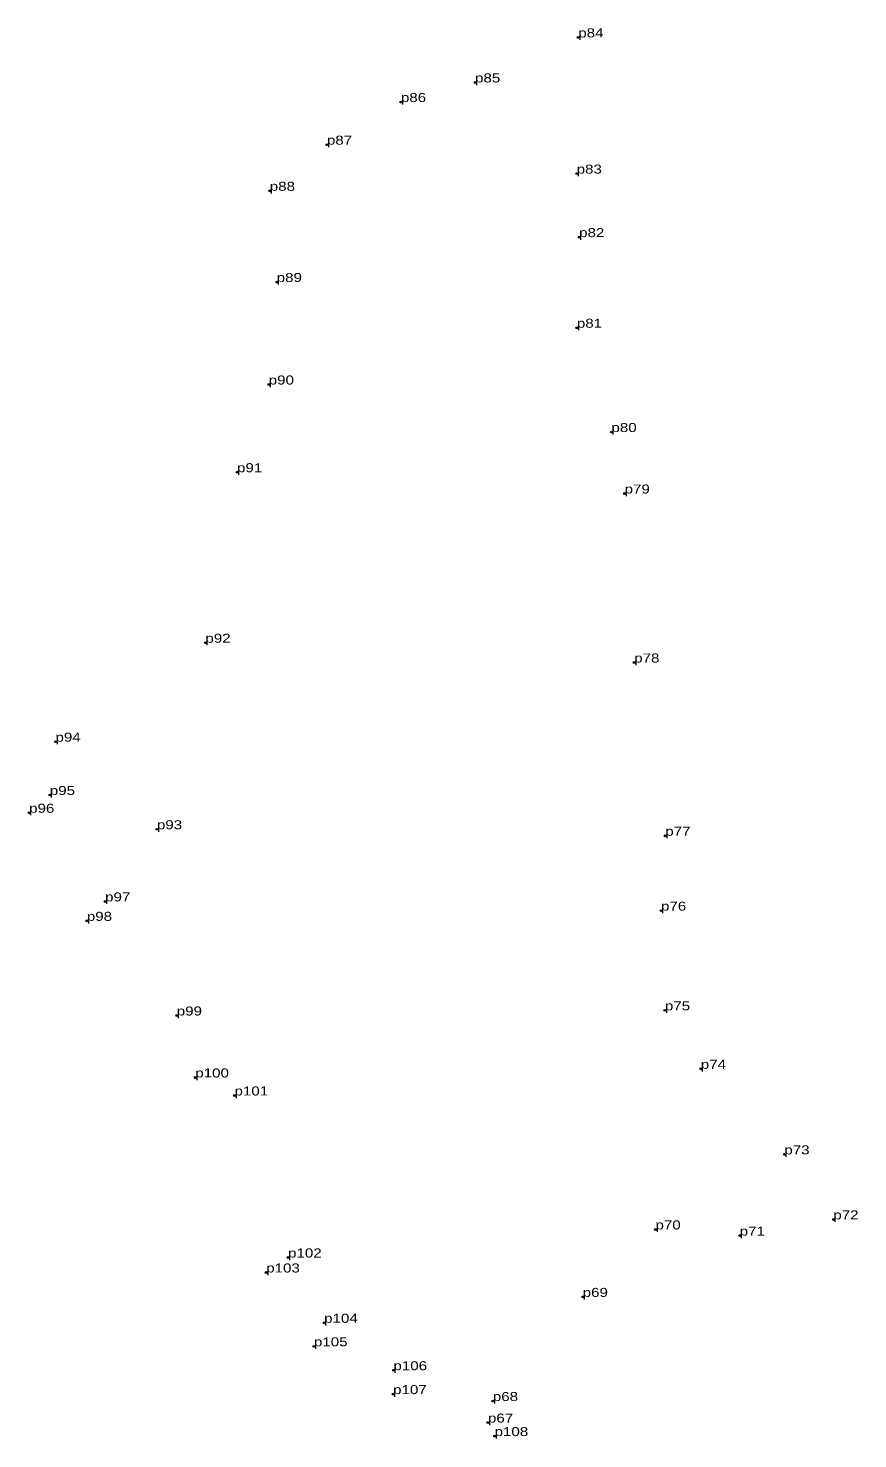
# Model space of a CAD drawing. Header units: metres. Extents: x 536889 to 552129, y 1836879 to 1839831.
# Drawn here: x 545595 to 545760.1, y 1837895.1 to 1838175.8 of the extents above; entities that cross this region are included whole.
import ezdxf

# ---------------------------------------------------------------- set-up
doc = ezdxf.new("R2010")
doc.units = ezdxf.units.M
doc.header["$LTSCALE"] = 0.72
doc.header["$PDMODE"] = 32
doc.header["$PDSIZE"] = 0.36
doc.layers.add('12', color=7, linetype='Continuous')
doc.layers.add('7', color=7, linetype='Continuous')

msp = doc.modelspace()

# ---------------------------------------------------------------- linework, layer by layer
at = {"layer": '7'}
for p in [(545704.47, 1838174.02), (545683.93, 1838165.05), (545669.17, 1838161.15), (545654.44, 1838152.66), (545704.16, 1838146.9), (545643.07, 1838143.48), (545704.65, 1838134.26), (545644.45, 1838125.32), (545704.2, 1838116.22), (545642.86, 1838104.92), (545711.08, 1838095.46), (545636.55, 1838087.46), (545713.7, 1838083.22), (545630.25, 1838053.52), (545715.61, 1838049.58), (545600.41, 1838033.83), (545599.28, 1838023.21), (545595.16, 1838019.68), (545620.6, 1838016.39), (545721.8, 1838015.1), (545610.29, 1838002.03), (545720.95, 1838000.19), (545606.65, 1837998.16), (545624.55, 1837979.32), (545721.72, 1837980.35), (545728.87, 1837968.7), (545628.24, 1837966.99), (545636.05, 1837963.4), (545745.5, 1837951.68), (545719.85, 1837936.74), (545755.25, 1837938.73), (545736.62, 1837935.51), (545646.71, 1837931.15), (545642.36, 1837928.17), (545705.36, 1837923.3), (545653.89, 1837918.16), (545651.86, 1837913.47), (545667.68, 1837908.71), (545667.62, 1837903.95), (545687.47, 1837902.58), (545686.5, 1837898.29), (545687.82, 1837895.61)]:
    msp.add_point(p, dxfattribs=at)

# ---------------------------------------------------------------- texts
at = {"layer": '12', "width": 1.25}
for s, p in [('p84', (545704.47, 1838174.02)), ('p85', (545683.93, 1838165.05)), ('p86', (545669.17, 1838161.15)), ('p87', (545654.44, 1838152.66)), ('p83', (545704.16, 1838146.9)), ('p88', (545643.07, 1838143.48)), ('p82', (545704.65, 1838134.26)), ('p89', (545644.45, 1838125.32)), ('p81', (545704.2, 1838116.22)), ('p90', (545642.86, 1838104.92)), ('p80', (545711.08, 1838095.46)), ('p91', (545636.55, 1838087.46)), ('p79', (545713.7, 1838083.22)), ('p92', (545630.25, 1838053.52)), ('p78', (545715.61, 1838049.58)), ('p94', (545600.41, 1838033.83)), ('p95', (545599.28, 1838023.21)), ('p96', (545595.16, 1838019.68)), ('p93', (545620.6, 1838016.39)), ('p77', (545721.8, 1838015.1)), ('p97', (545610.29, 1838002.03)), ('p76', (545720.95, 1838000.19)), ('p98', (545606.65, 1837998.16)), ('p75', (545721.72, 1837980.35)), ('p99', (545624.55, 1837979.32)), ('p74', (545728.87, 1837968.7)), ('p100', (545628.24, 1837966.99)), ('p101', (545636.05, 1837963.4)), ('p73', (545745.5, 1837951.68)), ('p72', (545755.25, 1837938.73)), ('p70', (545719.85, 1837936.74)), ('p71', (545736.62, 1837935.51)), ('p102', (545646.71, 1837931.15)), ('p103', (545642.36, 1837928.17)), ('p69', (545705.36, 1837923.3)), ('p104', (545653.89, 1837918.16)), ('p105', (545651.86, 1837913.47)), ('p106', (545667.68, 1837908.71)), ('p107', (545667.62, 1837903.95)), ('p68', (545687.47, 1837902.58)), ('p67', (545686.5, 1837898.29)), ('p108', (545687.82, 1837895.61))]:
    msp.add_text(s, height=1.8, dxfattribs=at).set_placement(p)

doc.saveas('drawing.dxf')
